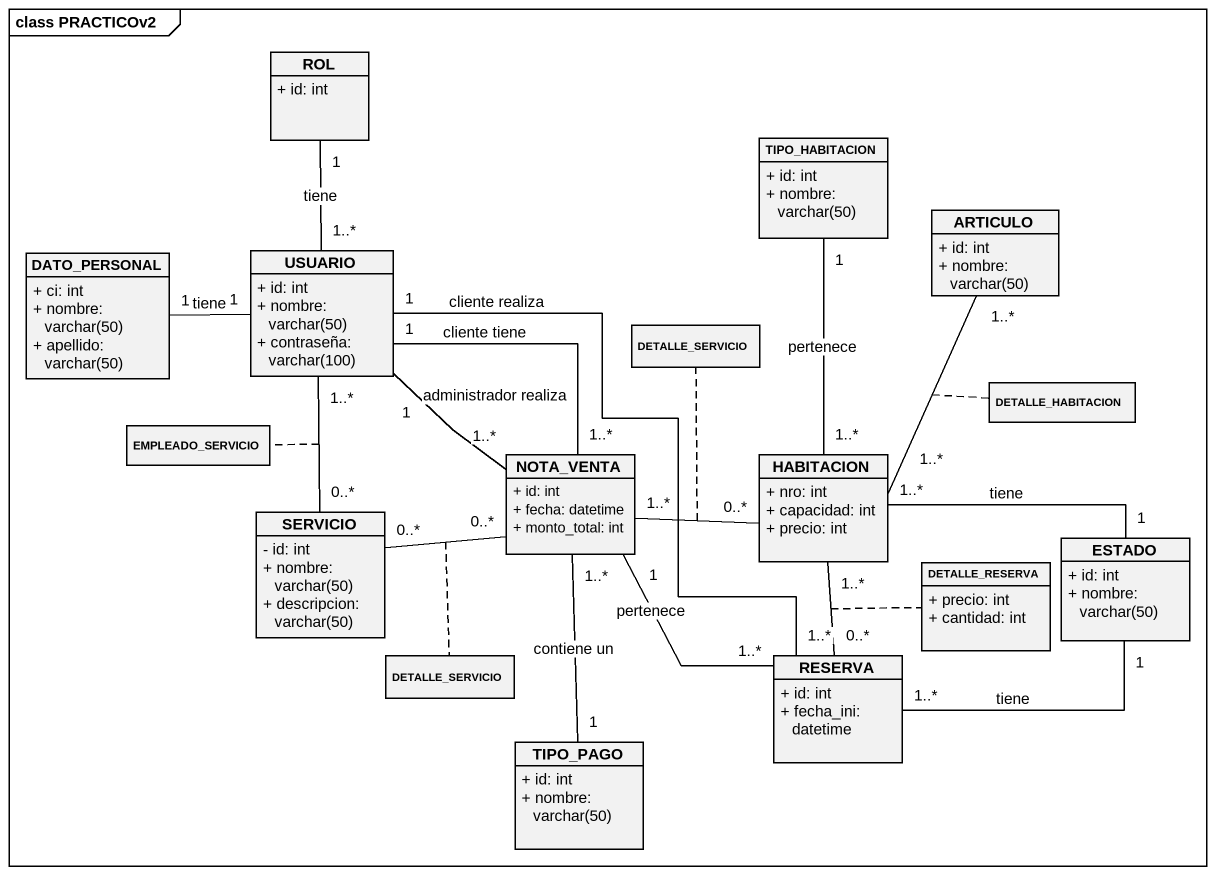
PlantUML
@startuml
mainframe class PRACTICOv2
hide circle
hide empty members
skinparam classAttributeIconSize 0
class ROL {
  + id: int
}
class TIPO_HABITACION {
  + id: int
  {field} + nombre: varchar(50)
}
class ARTICULO {
  + id: int
  {field} + nombre: varchar(50)
}
class DATO_PERSONAL {
  + ci: int
  {field} + nombre: varchar(50)
  {field} + apellido: varchar(50)
}
class USUARIO {
  + id: int
  {field} + nombre: varchar(50)
  {field} + contraseña: varchar(100)
}
class DETALLE_SERVICIO
class DETALLE_HABITACION
class EMPLEADO_SERVICIO
class NOTA_VENTA {
  + id: int
  + fecha: datetime
  + monto_total: int
}
class HABITACION {
  + nro: int
  + capacidad: int
  + precio: int
}
class SERVICIO {
  - id: int
  {field} + nombre: varchar(50)
  {field} + descripcion: varchar(50)
}
class ESTADO {
  + id: int
  {field} + nombre: varchar(50)
}
class DETALLE_RESERVA {
  + precio: int
  + cantidad: int
}
class "DETALLE_SERVICIO" as DETALLE_SERVICIO_2
class RESERVA {
  + id: int
  + fecha_ini: datetime
}
class TIPO_PAGO {
  + id: int
  {field} + nombre: varchar(50)
}
TIPO_HABITACION "1" -- "1..*" HABITACION : pertenece
ARTICULO "1..*" -- "1..*" HABITACION
(ARTICULO, HABITACION) .. DETALLE_HABITACION
USUARIO "1..*" -up- "1" ROL : tiene
USUARIO "1" -left- "1" DATO_PERSONAL : tiene
USUARIO "1" -- "1..*" NOTA_VENTA : cliente tiene
USUARIO "1" -- "1..*" NOTA_VENTA : administrador realiza
USUARIO "1..*" -- "0..*" SERVICIO
(USUARIO, SERVICIO) .. EMPLEADO_SERVICIO
USUARIO "1" -- "1..*" RESERVA : cliente realiza
NOTA_VENTA "1..*" -right- "0..*" HABITACION
(NOTA_VENTA, HABITACION) .. DETALLE_SERVICIO
NOTA_VENTA "1" -- "1..*" RESERVA : pertenece
NOTA_VENTA "1..*" -- "1" TIPO_PAGO : contiene un
HABITACION "1..*" -right- "1" ESTADO : tiene
HABITACION "1..*" -- "0..*" RESERVA
(HABITACION, RESERVA) .. DETALLE_RESERVA
SERVICIO "0..*" -right- "0..*" NOTA_VENTA
(SERVICIO, NOTA_VENTA) .. DETALLE_SERVICIO_2
RESERVA "1..*" -right- "1" ESTADO : tiene
@enduml
